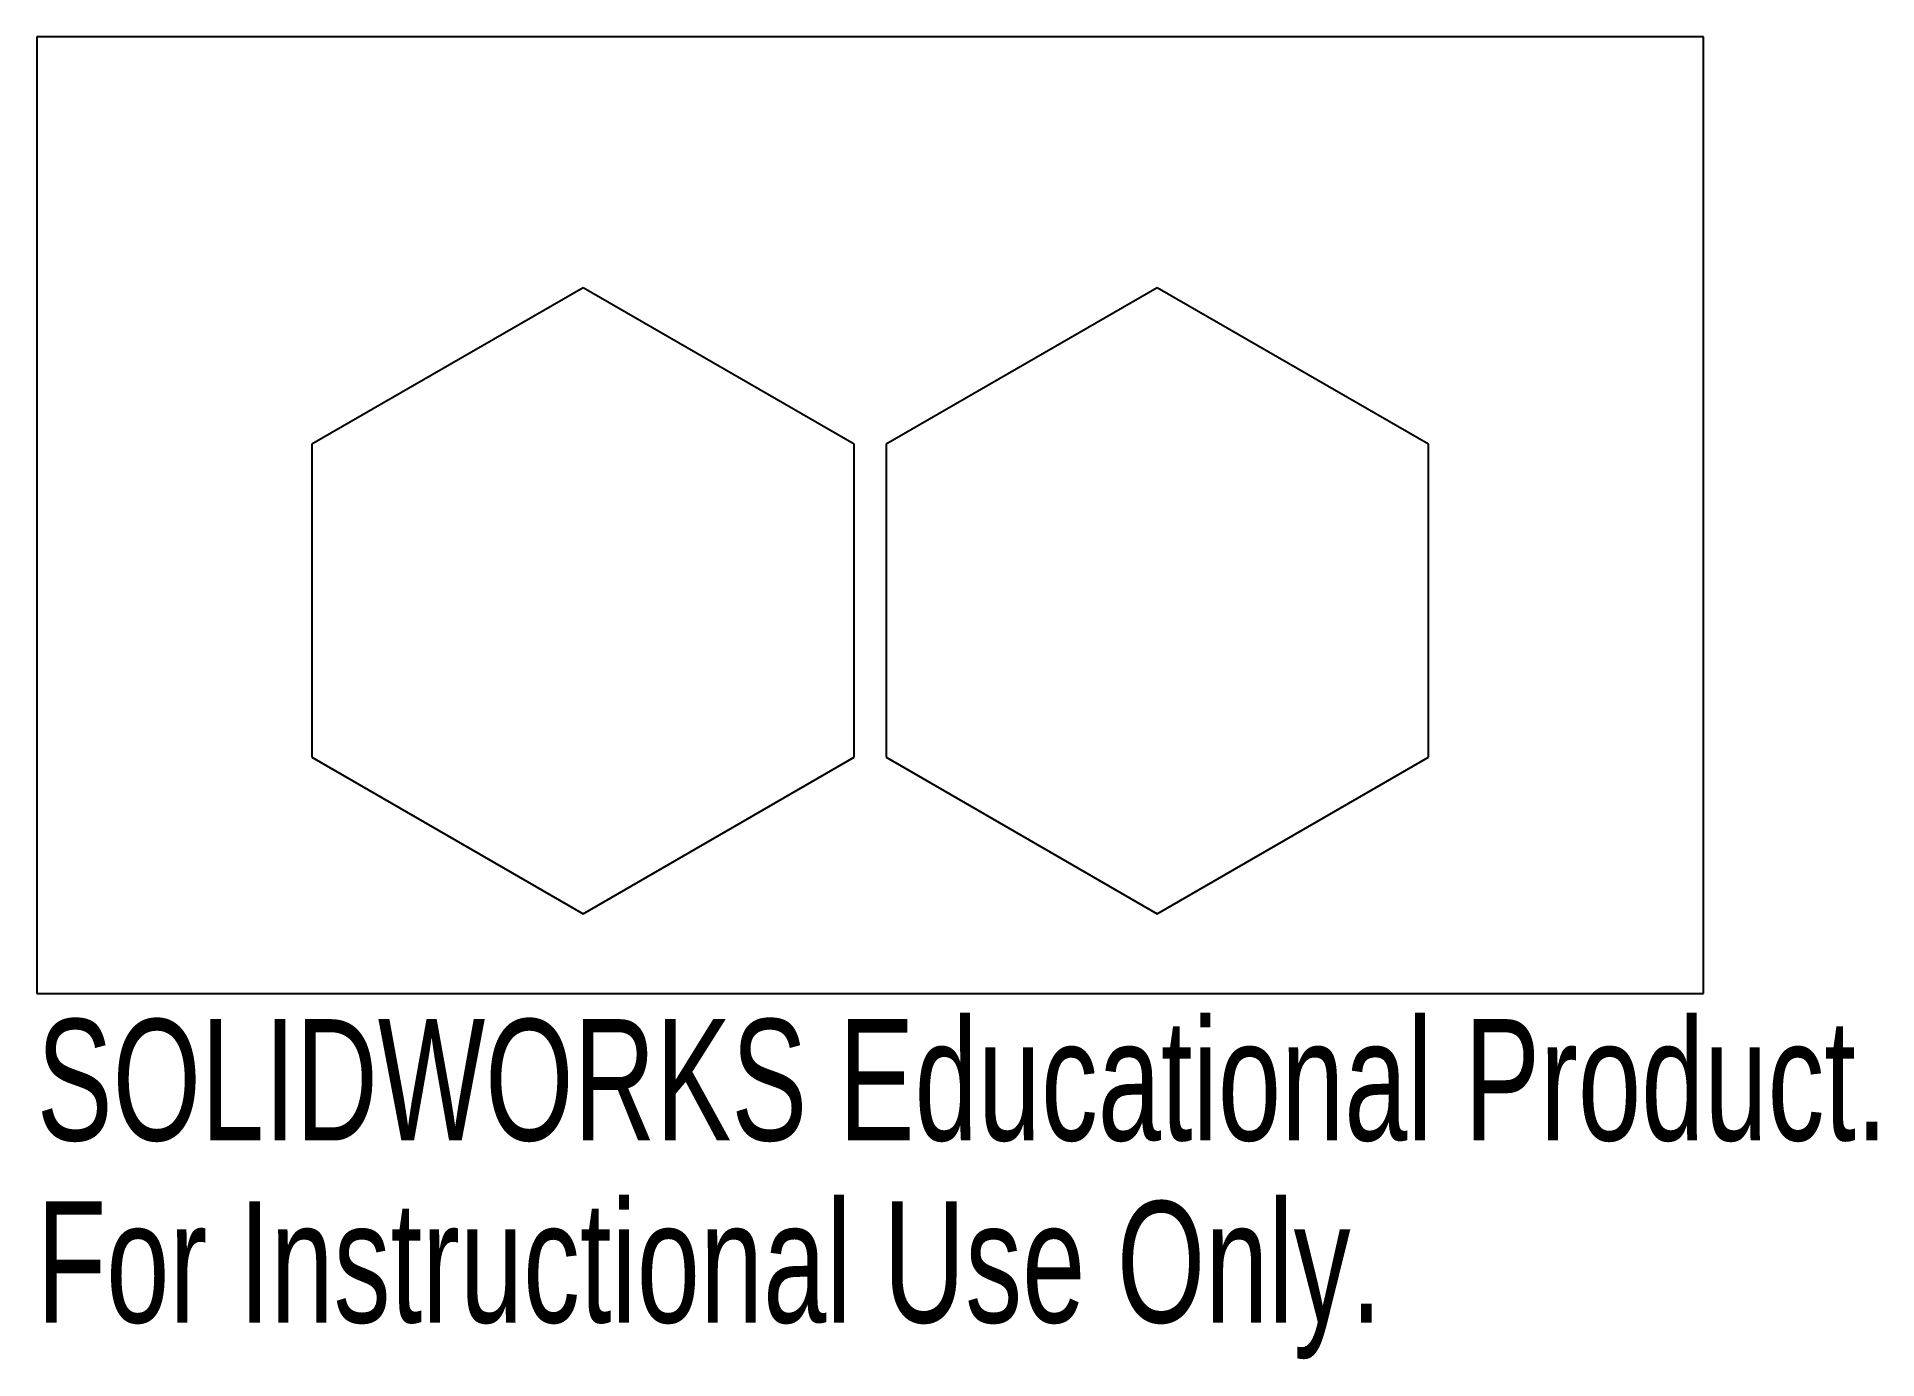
# Model space of a CAD drawing. Header units: inches. Extents: x -1.31 to 1.58, y -1.32 to 0.75.
import ezdxf

# ---------------------------------------------------------------- set-up
doc = ezdxf.new("R2010")
doc.units = ezdxf.units.IN
doc.header["$MEASUREMENT"] = 0
doc.styles.add('SLDTEXTSTYLE0', font='TXT', dxfattribs={"width": 0.7})

msp = doc.modelspace()

# ---------------------------------------------------------------- linework, layer by layer
at = {"color": 7, "linetype": 'Continuous', "lineweight": 25}
for p, q in [((1.3061, 0.75), (-1.3061, 0.75)), ((-1.3061, 0.75), (-1.3061, -0.75)), ((1.3061, -0.75), (1.3061, 0.75)), ((-0.45, 0.3565), (-0.875, 0.1111)), ((-0.025, 0.1111), (-0.45, 0.3565)), ((0.45, 0.3565), (0.025, 0.1111)), ((0.875, 0.1111), (0.45, 0.3565)), ((-0.875, 0.1111), (-0.875, -0.3796)), ((-0.025, -0.3796), (-0.025, 0.1111)), ((0.025, 0.1111), (0.025, -0.3796)), ((0.875, -0.3796), (0.875, 0.1111)), ((-0.875, -0.3796), (-0.45, -0.625)), ((-0.45, -0.625), (-0.025, -0.3796)), ((0.025, -0.3796), (0.45, -0.625)), ((0.45, -0.625), (0.875, -0.3796)), ((-1.3061, -0.75), (1.3061, -0.75))]:
    msp.add_line(p, q, dxfattribs=at)

# ---------------------------------------------------------------- texts
at = {"color": 7, "linetype": 'Continuous', "char_height": 0.1903, "attachment_point": 1, "style": 'SLDTEXTSTYLE0'}
for s, insert in [('SOLIDWORKS Educational Product.', (-1.3061, -0.7901)), ('For Instructional Use Only.', (-1.3061, -1.0756))]:
    msp.add_mtext(s, dxfattribs=dict(at, insert=insert))

doc.saveas('drawing.dxf')
